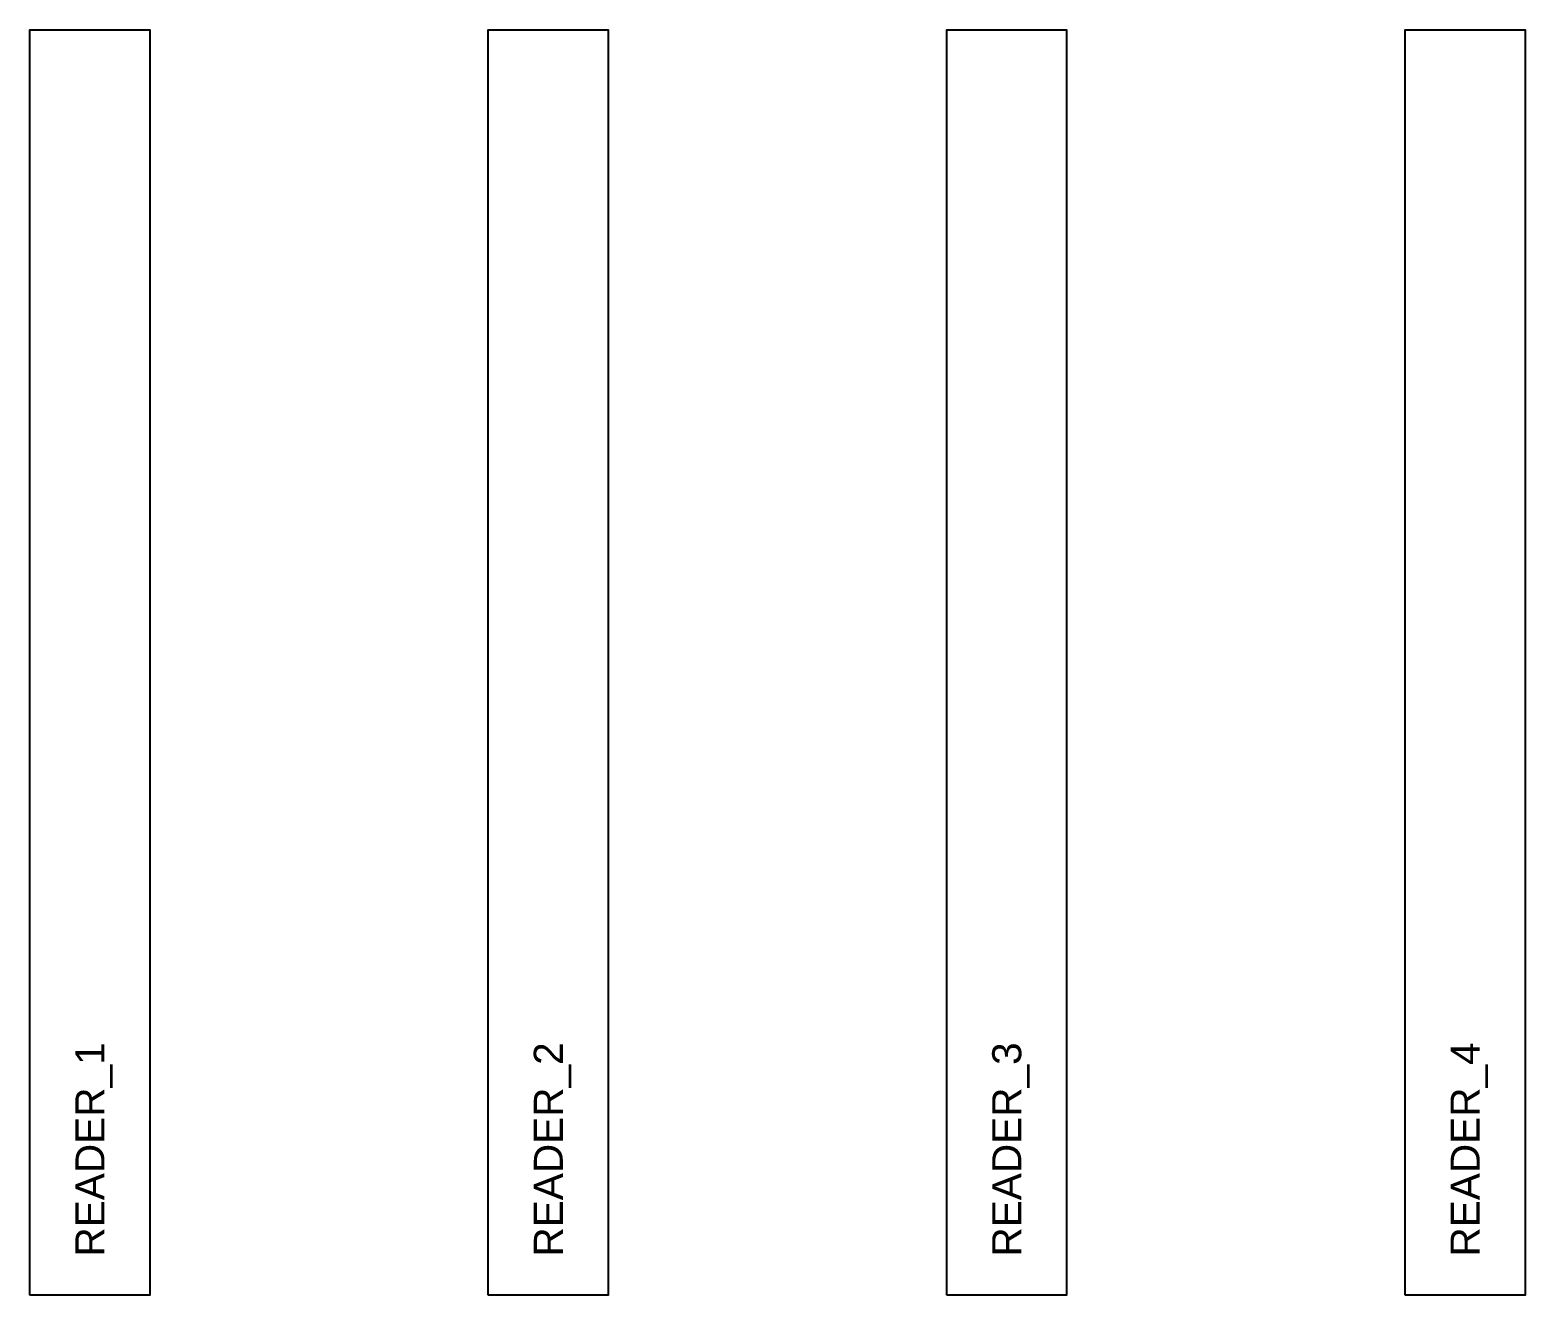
# Model space of a CAD drawing. Header units: millimetres. Extents: x 285292 to 433407, y -235676 to -135648.
# Drawn here: x 299363 to 322520, y -155249 to -135648 of the extents above; entities that cross this region are included whole.
import ezdxf
from ezdxf.enums import TextEntityAlignment as Align

# ---------------------------------------------------------------- set-up
doc = ezdxf.new("R2010")
doc.units = ezdxf.units.MM
doc.header["$LTSCALE"] = 10
doc.header["$MEASUREMENT"] = 0
doc.styles.get("Standard").update_dxf_attribs({"font": 'arial.ttf'})

# ---------------------------------------------------------------- blocks, each defined once
blk = doc.blocks.new('SE ACM')
for points in [[(299363, -155249), (299363, -135648), (301220, -135648), (301220, -155249)], [(306463, -155249), (306463, -135648), (308320, -135648), (308320, -155249)], [(313563, -155249), (313563, -135648), (315420, -135648), (315420, -155249)], [(320663, -155249), (320663, -135648), (322520, -135648), (322520, -155249)]]:
    blk.add_lwpolyline(points, close=True)
for tag, rotation, p in [('READER_1', 90, (300292, -154652)), ('READER_2', 90, (307392, -154652)), ('READER_3', 90, (314492, -154652)), ('READER_4', 90, (321592, -154652)), ('READER_5', 90, (328692, -154652)), ('READER_6', 90, (335792, -154652)), ('READER_7', 90, (342892, -154652)), ('READER_8', 90, (349992, -154652)), ('INPUT_10', 90, (366481, -154652)), ('INPUT_11', 90, (370081, -154652)), ('INPUT_12', 90, (373681, -154652)), ('INPUT_13', 90, (406081, -154652)), ('INPUT_14', 90, (409681, -154652)), ('INPUT_15', 90, (413281, -154652)), ('INPUT_16', 90, (416881, -154652)), ('INPUT_9', 90, (362881, -154652)), ('INPUT_1', 90, (377281, -154652)), ('INPUT_2', 90, (380881, -154652)), ('INPUT_3', 90, (384481, -154652)), ('INPUT_4', 90, (388081, -154652)), ('INPUT_5', 90, (391681, -154652)), ('INPUT_6', 90, (395281, -154652)), ('INPUT_7', 90, (398881, -154652)), ('INPUT_8', 90, (402481, -154652)), ('OUTPUT_1', 270, (289010, -216673)), ('OUTPUT_2', 270, (296510, -216673)), ('OUTPUT_3', 270, (303010, -216673)), ('OUTPUT_4', 270, (309510, -216673)), ('OUTPUT_5', 270, (316010, -216673)), ('OUTPUT_6', 270, (322510, -216673)), ('OUTPUT_7', 270, (329010, -216673)), ('OUTPUT_8', 270, (335510, -216673)), ('RS485_1', 270, (341509, -216673)), ('RS485_2', 270, (347259, -216673)), ('RS485_3', 270, (353009, -216673)), ('RS485_4', 270, (378809, -216673)), ('RS485_5', 270, (384559, -216673)), ('RS485_6', 270, (390309, -216673)), ('RS485_7', 270, (396059, -216673)), ('RS485_8', 270, (401809, -216673))]:
    blk.add_attdef(tag, text='', height=450, rotation=rotation).set_placement(p, align=Align.MIDDLE_LEFT)
for tag, p in [('FAI_INPUT', (414403, -187480)), ('TAMPER', (414378, -192987))]:
    blk.add_attdef(tag, text='', height=450).set_placement(p, align=Align.MIDDLE_LEFT)

msp = doc.modelspace()

# ---------------------------------------------------------------- block references
ref = msp.add_blockref('SE ACM', (0, 0))
ref.add_attrib('READER_4', 'READER_4', dxfattribs={"height": 450, "rotation": 90}).set_placement((321592, -154652), align=Align.MIDDLE_LEFT)
ref.add_attrib('READER_3', 'READER_3', dxfattribs={"height": 450, "rotation": 90}).set_placement((314492, -154652), align=Align.MIDDLE_LEFT)
ref.add_attrib('READER_2', 'READER_2', dxfattribs={"height": 450, "rotation": 90}).set_placement((307392, -154652), align=Align.MIDDLE_LEFT)
ref.add_attrib('READER_1', 'READER_1', dxfattribs={"height": 450, "rotation": 90}).set_placement((300292, -154652), align=Align.MIDDLE_LEFT)

doc.saveas('drawing.dxf')
